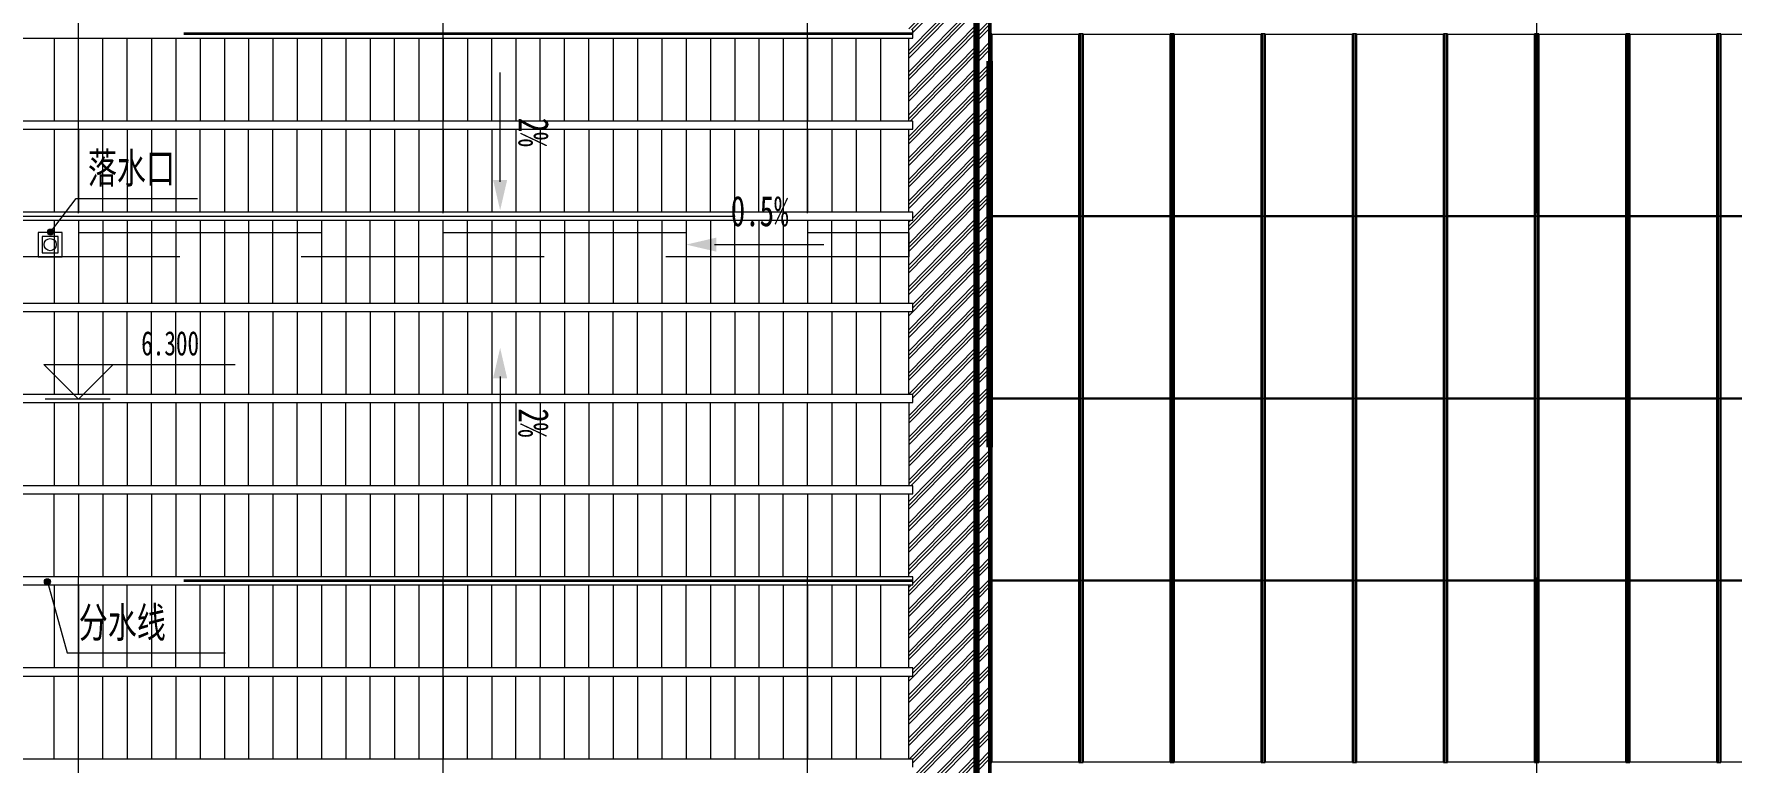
# Model space of a CAD drawing. Header units: millimetres. Extents: x 124696 to 347024, y 412631 to 564609.
# Drawn here: x 230122 to 251071, y 465366 to 474352 of the extents above; entities that cross this region are included whole.
import ezdxf

# ---------------------------------------------------------------- set-up
doc = ezdxf.new("R2010")
doc.units = ezdxf.units.MM
doc.header["$LTSCALE"] = 1500
doc.header["$MEASUREMENT"] = 0
for name, pattern in [('二层平面图$0$Aligning Line', [6.35, 3.175, -3.175]), ('二层平面图$0$IMPORT-216002', [3, 2, -1]), ('二层平面图$0$虚线_6_3 mm', [9, 6, -3]), ('二层平面图$0$轴网线_12_3_3_3 mm', [21, 12, -3, 3, -3]), ('二层平面图$0$隐藏线', [7.14375, 4.7625, -2.38125])]:
    doc.linetypes.add(name, pattern=pattern)
doc.layers.add('0-建筑底图', color=7, linetype='Continuous')
for name, color, linetype, lineweight in [('二层平面图$0$0-1', 7, 'Continuous', 5), ('二层平面图$0$A-LINE', 7, 'Continuous', 9), ('二层平面图$0$A-LINE-1', 7, '二层平面图$0$IMPORT-216002', 9), ('二层平面图$0$A-LINE-4', 7, '二层平面图$0$Aligning Line', 100), ('二层平面图$0$A-LINE-5', 7, '二层平面图$0$隐藏线', 9), ('二层平面图$0$A-LINE-6', 7, '二层平面图$0$虚线_6_3 mm', 35), ('二层平面图$0$A-NORM-MODEL-1', 9, 'Continuous', 9), ('二层平面图$0$A-ROOF', 241, 'Continuous', 9), ('二层平面图$0$A-ROOF-3', 50, 'Continuous', 50), ('二层平面图$0$A-ROOF-GRID-1', 9, 'Continuous', 9), ('二层平面图$0$A-WALL-CURT-PANEL-2', 7, 'Continuous', 9), ('二层平面图$0$A-WALL-CURT-STILE-2', 7, 'Continuous', 9), ('二层平面图$0$ANNO-DOTE-1', 10, '二层平面图$0$轴网线_12_3_3_3 mm', 15), ('二层平面图$0$ANNO-TEXT', 7, 'Continuous', 15), ('二层平面图$0$ANNO-TEXT-2', 210, 'Continuous', 15)]:
    doc.layers.add(name, color=color, linetype=linetype, lineweight=lineweight)
doc.styles.add('二层平面图$0$黑体', font='simhei.ttf', dxfattribs={"width": 0.7, "height": 375})
doc.styles.add('二层平面图$0$黑体_7', font='simhei.ttf', dxfattribs={"width": 0.7, "height": 300})
pattern_1 = [(45, (0, 0), (-132.58252, 132.58252), []), (45, (46.88, 0), (0, 265.16504), []), (45, (-46.88, 0), (0, 265.16504), [])]

# ---------------------------------------------------------------- blocks, each defined once
blk = doc.blocks.new('二层平面图$0$屋顶檐口1 - 屋顶檐口1-2761451-104-2F')
at = {"layer": '二层平面图$0$A-ROOF-GRID-1'}
h = blk.add_hatch(dxfattribs=at)
h.set_pattern_fill('FP_47', color=256, style=0, pattern_type=2)
h.set_pattern_definition(pattern_1)
h.paths.add_polyline_path([(81755, 3375), (96750, 3375), (96750, 32625), (67975, 32625), (67975, 32475), (96600, 32475), (96600, 3525), (63000, 3525), (63000, 3375), (80374, 3375)])
h = blk.add_hatch(dxfattribs=at)
h.set_pattern_fill('FP_47', color=256, style=0, pattern_type=2)
h.set_pattern_definition(pattern_1)
h.paths.add_polyline_path([(74852, 3525), (96600, 3525), (96600, 32475), (67975, 32475), (67975, 32445), (96570, 32445), (96570, 3555), (63000, 3555), (63000, 3525), (69329, 3525)])
h = blk.add_hatch(dxfattribs=at)
h.set_pattern_fill('FP_67', color=256, style=0, pattern_type=2)
h.set_pattern_definition([(45.483, (3148.21, 0), (-130.36585, 132.58287), []), (45.483, (3194.3, 0), (-0.00014, 265.16527), []), (45.483, (3102.12, 0), (-0.00014, 265.16527), [])])
h.paths.add_polyline_path([(96570, 3555), (96570, 32445), (95675, 31550), (95800, 31550), (95800, 31450), (95750, 31450), (95750, 30425), (95800, 30425), (95800, 30325), (95750, 30325), (95750, 29300), (95800, 29300), (95800, 29200), (95750, 29200), (95750, 28175), (95800, 28175), (95800, 28075), (95750, 28075), (95750, 27050), (95800, 27050), (95800, 26950), (95750, 26950), (95750, 25925), (95800, 25925), (95800, 25825), (95750, 25825), (95750, 24800), (95800, 24800), (95800, 24700), (95750, 24700), (95750, 23675), (95800, 23675), (95800, 23575), (95750, 23575), (95750, 22550), (95800, 22550), (95800, 22450), (95750, 22450), (95750, 21425), (95800, 21425), (95800, 21325), (95750, 21325), (95750, 20300), (95800, 20300), (95800, 20200), (95750, 20200), (95750, 19175), (95800, 19175), (95800, 19075), (95750, 19075), (95750, 18050), (95800, 18050), (95800, 17950), (95750, 17950), (95750, 16925), (95800, 16925), (95800, 16825), (95750, 16825), (95750, 15800), (95800, 15800), (95800, 15700), (95750, 15700), (95750, 14675), (95800, 14675), (95800, 14575), (95750, 14575), (95750, 13550), (95800, 13550), (95800, 13450), (95750, 13450), (95750, 12425), (95800, 12425), (95800, 12325), (95750, 12325), (95750, 11300), (95800, 11300), (95800, 11200), (95750, 11200), (95750, 10175), (95800, 10175), (95800, 10075), (95750, 10075), (95750, 9050), (95800, 9050), (95800, 8950), (95750, 8950), (95750, 7925), (95800, 7925), (95800, 7825), (95750, 7825), (95750, 6800), (95800, 6800), (95800, 6700), (95750, 6700), (95750, 5675), (95800, 5675), (95800, 5575), (95750, 5575), (95750, 4550), (95800, 4550), (95800, 4450), (95675, 4450), (95829, 4296)])
at = {"layer": '二层平面图$0$A-ROOF-3'}
for p, q in [((96600, 32475), (96600, 3525)), ((96750, 32625), (96750, 3375)), ((96570, 3555), (96570, 32445))]:
    blk.add_line(p, q, dxfattribs=at)
blk = doc.blocks.new('二层平面图$0$SHS-Roof-center_rvt-1-104-2F')
at = {"layer": '二层平面图$0$A-NORM-MODEL-1'}
for p, q in [((95800, 17950), (95800, 18050)), ((76500, 17950), (95800, 17950)), ((85200, 17950), (85200, 16925)), ((85500, 16925), (85500, 17950)), ((85800, 16925), (85800, 17950)), ((86100, 16925), (86100, 17950)), ((86400, 17950), (86400, 16925)), ((86700, 17950), (86700, 16925)), ((87000, 17950), (87000, 16925)), ((87300, 17950), (87300, 16925)), ((87600, 17950), (87600, 16925)), ((87900, 17950), (87900, 16925)), ((88200, 17950), (88200, 16925)), ((88500, 17950), (88500, 16925)), ((88800, 17950), (88800, 16925)), ((89100, 17950), (89100, 16925)), ((89400, 16925), (89400, 17950)), ((89700, 17950), (89700, 16925)), ((90000, 17950), (90000, 16925)), ((90300, 17950), (90300, 16925)), ((90600, 16925), (90600, 17950)), ((90900, 17950), (90900, 16925)), ((91200, 16925), (91200, 17950)), ((91500, 16925), (91500, 17950)), ((91800, 16925), (91800, 17950)), ((92100, 17950), (92100, 16925)), ((92400, 17950), (92400, 16925)), ((92700, 17950), (92700, 16925)), ((93000, 17950), (93000, 16925)), ((93300, 17950), (93300, 16925)), ((93600, 17950), (93600, 16925)), ((93900, 17950), (93900, 16925)), ((94200, 17950), (94200, 16925)), ((94500, 17950), (94500, 16925)), ((94800, 17950), (94800, 16925)), ((95100, 16925), (95100, 17950)), ((95400, 17950), (95400, 16925)), ((95750, 16925), (95750, 17950)), ((95800, 16925), (76500, 16925)), ((76500, 16825), (95800, 16825)), ((85200, 16825), (85200, 15800)), ((85500, 16825), (85500, 15800)), ((85800, 15800), (85800, 16825)), ((86100, 16825), (86100, 15800)), ((86400, 16825), (86400, 15800)), ((86700, 16825), (86700, 15800)), ((87000, 15800), (87000, 16825)), ((87300, 16825), (87300, 15800)), ((87600, 15800), (87600, 16825)), ((87900, 15800), (87900, 16825)), ((88200, 15800), (88200, 16825)), ((88500, 16825), (88500, 15800)), ((88800, 16825), (88800, 15800)), ((89100, 16825), (89100, 15800)), ((89400, 16825), (89400, 15800)), ((89700, 16825), (89700, 15800)), ((90000, 16825), (90000, 15800)), ((90300, 16825), (90300, 15800)), ((90600, 16825), (90600, 15800)), ((90900, 16825), (90900, 15800)), ((91200, 16825), (91200, 15800)), ((91500, 15800), (91500, 16825)), ((91800, 16825), (91800, 15800)), ((92100, 16825), (92100, 15800)), ((92400, 16825), (92400, 15800)), ((92700, 15800), (92700, 16825)), ((93000, 16825), (93000, 15800)), ((93300, 15800), (93300, 16825)), ((93600, 15800), (93600, 16825)), ((93900, 15800), (93900, 16825)), ((94200, 16825), (94200, 15800)), ((94500, 16825), (94500, 15800)), ((94800, 16825), (94800, 15800)), ((95100, 16825), (95100, 15800)), ((95400, 16825), (95400, 15800)), ((95750, 15800), (95750, 16825)), ((95800, 16825), (95800, 16925)), ((95800, 15800), (76500, 15800)), ((95800, 15700), (95800, 15800)), ((76500, 15700), (95800, 15700)), ((85200, 15700), (85200, 14675)), ((85500, 15700), (85500, 14675)), ((85800, 15700), (85800, 14675)), ((86100, 15700), (86100, 14675)), ((86400, 15700), (86400, 14675)), ((86700, 15700), (86700, 14675)), ((87000, 15700), (87000, 14675)), ((87300, 15700), (87300, 14675)), ((87600, 15700), (87600, 14675)), ((87900, 14675), (87900, 15700)), ((88200, 15700), (88200, 14675)), ((88500, 15700), (88500, 14675)), ((88800, 15700), (88800, 14675)), ((89100, 14675), (89100, 15700)), ((89400, 15700), (89400, 14675)), ((89700, 14675), (89700, 15700)), ((90000, 14675), (90000, 15700)), ((90300, 14675), (90300, 15700)), ((90600, 15700), (90600, 14675)), ((90900, 15700), (90900, 14675)), ((91200, 15700), (91200, 14675)), ((91500, 15700), (91500, 14675)), ((91800, 15700), (91800, 14675)), ((92100, 15700), (92100, 14675)), ((92400, 15700), (92400, 14675)), ((92700, 15700), (92700, 14675)), ((93000, 15700), (93000, 14675)), ((93300, 15700), (93300, 14675)), ((93600, 14675), (93600, 15700)), ((93900, 15700), (93900, 14675)), ((94200, 15700), (94200, 14675)), ((94500, 15700), (94500, 14675)), ((94800, 14675), (94800, 15700)), ((95100, 15700), (95100, 14675)), ((95400, 14675), (95400, 15700)), ((95750, 14675), (95750, 15700)), ((95800, 14675), (76500, 14675)), ((95800, 14575), (95800, 14675)), ((76500, 14575), (95800, 14575)), ((85200, 14575), (85200, 13550)), ((85500, 13550), (85500, 14575)), ((85800, 14575), (85800, 13550)), ((86100, 13550), (86100, 14575)), ((86400, 13550), (86400, 14575)), ((86700, 13550), (86700, 14575)), ((87000, 14575), (87000, 13550)), ((87300, 14575), (87300, 13550)), ((87600, 14575), (87600, 13550)), ((87900, 14575), (87900, 13550)), ((88200, 14575), (88200, 13550)), ((88500, 14575), (88500, 13550)), ((88800, 14575), (88800, 13550)), ((89100, 14575), (89100, 13550)), ((89400, 14575), (89400, 13550)), ((89700, 14575), (89700, 13550)), ((90000, 13550), (90000, 14575)), ((90300, 14575), (90300, 13550)), ((90600, 14575), (90600, 13550)), ((90900, 14575), (90900, 13550)), ((91200, 13550), (91200, 14575)), ((91500, 14575), (91500, 13550)), ((91800, 13550), (91800, 14575)), ((92100, 13550), (92100, 14575)), ((92400, 13550), (92400, 14575)), ((92700, 14575), (92700, 13550)), ((93000, 14575), (93000, 13550)), ((93300, 14575), (93300, 13550)), ((93600, 14575), (93600, 13550)), ((93900, 14575), (93900, 13550)), ((94200, 14575), (94200, 13550)), ((94500, 14575), (94500, 13550)), ((94800, 14575), (94800, 13550)), ((95100, 14575), (95100, 13550)), ((95400, 14575), (95400, 13550)), ((95750, 13550), (95750, 14575)), ((95800, 13550), (76500, 13550)), ((76500, 13450), (95800, 13450)), ((85200, 13450), (85200, 12425)), ((85500, 13450), (85500, 12425)), ((85800, 13450), (85800, 12425)), ((86100, 13450), (86100, 12425)), ((86400, 12425), (86400, 13450)), ((86700, 13450), (86700, 12425)), ((87000, 13450), (87000, 12425)), ((87300, 13450), (87300, 12425)), ((87600, 12425), (87600, 13450)), ((87900, 13450), (87900, 12425)), ((88200, 12425), (88200, 13450)), ((88500, 12425), (88500, 13450)), ((88800, 12425), (88800, 13450)), ((89100, 13450), (89100, 12425)), ((89400, 13450), (89400, 12425)), ((89700, 13450), (89700, 12425)), ((90000, 13450), (90000, 12425)), ((90300, 13450), (90300, 12425)), ((90600, 13450), (90600, 12425)), ((90900, 13450), (90900, 12425)), ((91200, 13450), (91200, 12425)), ((91500, 13450), (91500, 12425)), ((91800, 13450), (91800, 12425)), ((92100, 12425), (92100, 13450)), ((92400, 13450), (92400, 12425)), ((92700, 13450), (92700, 12425)), ((93000, 13450), (93000, 12425)), ((93300, 12425), (93300, 13450)), ((93600, 13450), (93600, 12425)), ((93900, 12425), (93900, 13450)), ((94200, 12425), (94200, 13450)), ((94500, 12425), (94500, 13450)), ((94800, 13450), (94800, 12425)), ((95100, 13450), (95100, 12425)), ((95400, 13450), (95400, 12425)), ((95750, 13450), (95750, 12425)), ((95800, 13450), (95800, 13550)), ((95800, 12425), (76500, 12425)), ((95800, 12325), (95800, 12425)), ((76500, 12325), (95800, 12325)), ((85200, 11300), (85200, 12325)), ((85500, 12325), (85500, 11300)), ((85800, 12325), (85800, 11300)), ((86100, 12325), (86100, 11300)), ((86400, 12325), (86400, 11300)), ((86700, 12325), (86700, 11300)), ((87000, 12325), (87000, 11300)), ((87300, 12325), (87300, 11300)), ((87600, 12325), (87600, 11300)), ((87900, 12325), (87900, 11300)), ((88200, 12325), (88200, 11300)), ((88500, 11300), (88500, 12325)), ((88800, 12325), (88800, 11300)), ((89100, 12325), (89100, 11300)), ((89400, 12325), (89400, 11300)), ((89700, 11300), (89700, 12325)), ((90000, 12325), (90000, 11300)), ((90300, 11300), (90300, 12325)), ((90600, 11300), (90600, 12325)), ((90900, 11300), (90900, 12325)), ((91200, 12325), (91200, 11300)), ((91500, 12325), (91500, 11300)), ((91800, 12325), (91800, 11300)), ((92100, 12325), (92100, 11300)), ((92400, 12325), (92400, 11300)), ((92700, 12325), (92700, 11300)), ((93000, 12325), (93000, 11300)), ((93300, 12325), (93300, 11300)), ((93600, 12325), (93600, 11300)), ((93900, 12325), (93900, 11300)), ((94200, 11300), (94200, 12325)), ((94500, 12325), (94500, 11300)), ((94800, 12325), (94800, 11300)), ((95100, 12325), (95100, 11300)), ((95400, 11300), (95400, 12325)), ((95750, 11300), (95750, 12325)), ((95800, 11300), (74006, 11300)), ((74006, 11200), (95800, 11200)), ((85200, 11200), (85200, 10175)), ((85500, 11200), (85500, 10175)), ((85800, 11200), (85800, 10175)), ((86100, 10175), (86100, 11200)), ((86400, 11200), (86400, 10175)), ((86700, 10175), (86700, 11200)), ((87000, 10175), (87000, 11200)), ((87300, 10175), (87300, 11200)), ((87600, 11200), (87600, 10175)), ((87900, 11200), (87900, 10175)), ((88200, 11200), (88200, 10175)), ((88500, 11200), (88500, 10175)), ((88800, 11200), (88800, 10175)), ((89100, 11200), (89100, 10175)), ((89400, 11200), (89400, 10175)), ((89700, 11200), (89700, 10175)), ((90000, 11200), (90000, 10175)), ((90300, 11200), (90300, 10175)), ((90600, 10175), (90600, 11200)), ((90900, 11200), (90900, 10175)), ((91200, 11200), (91200, 10175)), ((91500, 11200), (91500, 10175)), ((91800, 10175), (91800, 11200)), ((92100, 11200), (92100, 10175)), ((92400, 10175), (92400, 11200)), ((92700, 10175), (92700, 11200)), ((93000, 10175), (93000, 11200)), ((93300, 11200), (93300, 10175)), ((93600, 11200), (93600, 10175)), ((93900, 11200), (93900, 10175)), ((94200, 11200), (94200, 10175)), ((94500, 11200), (94500, 10175)), ((94800, 11200), (94800, 10175)), ((95100, 11200), (95100, 10175)), ((95400, 11200), (95400, 10175)), ((95750, 10175), (95750, 11200)), ((95800, 11200), (95800, 11300)), ((95800, 10175), (63000, 10175)), ((63000, 10075), (95800, 10075)), ((85200, 9050), (85200, 10075)), ((85500, 9050), (85500, 10075)), ((85800, 9050), (85800, 10075)), ((86100, 10075), (86100, 9050)), ((86400, 10075), (86400, 9050)), ((86700, 10075), (86700, 9050)), ((87000, 10075), (87000, 9050)), ((87300, 10075), (87300, 9050)), ((87600, 10075), (87600, 9050)), ((87900, 10075), (87900, 9050)), ((88200, 10075), (88200, 9050)), ((88500, 10075), (88500, 9050)), ((88800, 10075), (88800, 9050)), ((89100, 9050), (89100, 10075)), ((89400, 10075), (89400, 9050)), ((89700, 10075), (89700, 9050)), ((90000, 10075), (90000, 9050)), ((90300, 9050), (90300, 10075)), ((90600, 10075), (90600, 9050)), ((90900, 9050), (90900, 10075)), ((91200, 9050), (91200, 10075)), ((91500, 9050), (91500, 10075)), ((91800, 10075), (91800, 9050)), ((92100, 10075), (92100, 9050)), ((92400, 10075), (92400, 9050)), ((92700, 10075), (92700, 9050)), ((93000, 10075), (93000, 9050)), ((93300, 10075), (93300, 9050)), ((93600, 10075), (93600, 9050)), ((93900, 10075), (93900, 9050)), ((94200, 10075), (94200, 9050)), ((94500, 10075), (94500, 9050)), ((94800, 9050), (94800, 10075)), ((95100, 10075), (95100, 9050)), ((95400, 10075), (95400, 9050)), ((95750, 9050), (95750, 10075)), ((95800, 10075), (95800, 10175)), ((95800, 9050), (63000, 9050)), ((95800, 8950), (95800, 9050))]:
    blk.add_line(p, q, dxfattribs=at)
at = {"layer": '二层平面图$0$A-ROOF'}
blk.add_blockref('二层平面图$0$屋顶檐口1 - 屋顶檐口1-2761451-104-2F', (0, 0), dxfattribs=at)
blk = doc.blocks.new('二层平面图$0$系统嵌板 - 玻璃-V403-104-2F')
at = {"layer": '二层平面图$0$A-WALL-CURT-PANEL-2'}
for p, q in [((106850, 11246), (105775, 11246)), ((105775, 11246), (105775, 10132)), ((105775, 10132), (105775, 9018)), ((105775, 9018), (106850, 9018))]:
    blk.add_line(p, q, dxfattribs=at)
blk = doc.blocks.new('二层平面图$0$系统嵌板 - 玻璃-V404-104-2F')
at = {"layer": '二层平面图$0$A-WALL-CURT-PANEL-2'}
for p, q in [((106850, 13493), (105775, 13493)), ((105775, 13493), (105775, 12377)), ((105775, 12377), (105775, 11262)), ((105775, 11262), (106850, 11262))]:
    blk.add_line(p, q, dxfattribs=at)
blk = doc.blocks.new('二层平面图$0$系统嵌板 - 玻璃-V405-104-2F')
at = {"layer": '二层平面图$0$A-WALL-CURT-PANEL-2'}
for p, q in [((106850, 15742), (105775, 15742)), ((105775, 15742), (105775, 14625)), ((105775, 14625), (105775, 13508)), ((105775, 13508), (106850, 13508))]:
    blk.add_line(p, q, dxfattribs=at)
blk = doc.blocks.new('二层平面图$0$系统嵌板 - 玻璃-V406-104-2F')
at = {"layer": '二层平面图$0$A-WALL-CURT-PANEL-2'}
for p, q in [((106850, 17992), (105775, 17992)), ((105775, 17992), (105775, 16875)), ((105775, 16875), (105775, 15758)), ((105775, 15758), (106850, 15758))]:
    blk.add_line(p, q, dxfattribs=at)
blk = doc.blocks.new('二层平面图$0$系统嵌板 - 玻璃-V416-104-2F')
at = {"layer": '二层平面图$0$A-WALL-CURT-PANEL-2'}
for p, q in [((105725, 11246), (104650, 11246)), ((104650, 11246), (104650, 10132)), ((105725, 10132), (105725, 11246)), ((104650, 10132), (104650, 9018)), ((105725, 9018), (105725, 10132)), ((104650, 9018), (105725, 9018))]:
    blk.add_line(p, q, dxfattribs=at)
blk = doc.blocks.new('二层平面图$0$系统嵌板 - 玻璃-V417-104-2F')
at = {"layer": '二层平面图$0$A-WALL-CURT-PANEL-2'}
for p, q in [((105725, 13493), (104650, 13493)), ((104650, 13493), (104650, 12377)), ((105725, 12377), (105725, 13493)), ((104650, 12377), (104650, 11262)), ((105725, 11262), (105725, 12377)), ((104650, 11262), (105725, 11262))]:
    blk.add_line(p, q, dxfattribs=at)
blk = doc.blocks.new('二层平面图$0$系统嵌板 - 玻璃-V418-104-2F')
at = {"layer": '二层平面图$0$A-WALL-CURT-PANEL-2'}
for p, q in [((105725, 15742), (104650, 15742)), ((104650, 15742), (104650, 14625)), ((105725, 14625), (105725, 15742)), ((104650, 14625), (104650, 13508)), ((105725, 13508), (105725, 14625)), ((104650, 13508), (105725, 13508))]:
    blk.add_line(p, q, dxfattribs=at)
blk = doc.blocks.new('二层平面图$0$系统嵌板 - 玻璃-V419-104-2F')
at = {"layer": '二层平面图$0$A-WALL-CURT-PANEL-2'}
for p, q in [((105725, 17992), (104650, 17992)), ((104650, 17992), (104650, 16875)), ((105725, 16875), (105725, 17992)), ((104650, 16875), (104650, 15758)), ((105725, 15758), (105725, 16875)), ((104650, 15758), (105725, 15758))]:
    blk.add_line(p, q, dxfattribs=at)
blk = doc.blocks.new('二层平面图$0$矩形竖梃 - 泳池固定屋面龙骨_中-V430-104-2F')
at = {"layer": '二层平面图$0$A-WALL-CURT-STILE-2'}
for p, q in [((105725, 10132), (105725, 9010)), ((105740, 10131), (105740, 9009)), ((105760, 10131), (105760, 9009)), ((105775, 10132), (105775, 9010)), ((105725, 9010), (105740, 9009)), ((105740, 9009), (105760, 9009)), ((105760, 9009), (105775, 9010))]:
    blk.add_line(p, q, dxfattribs=at)
blk = doc.blocks.new('二层平面图$0$矩形竖梃 - 泳池固定屋面龙骨_中-V431-104-2F')
at = {"layer": '二层平面图$0$A-WALL-CURT-STILE-2'}
for p, q in [((105740, 11253), (105725, 11254)), ((105725, 11254), (105725, 10132)), ((105760, 11253), (105740, 11253)), ((105740, 11253), (105740, 10131)), ((105775, 11254), (105760, 11253)), ((105760, 11253), (105760, 10131)), ((105775, 11254), (105775, 10132))]:
    blk.add_line(p, q, dxfattribs=at)
blk = doc.blocks.new('二层平面图$0$矩形竖梃 - 泳池固定屋面龙骨_中-V432-104-2F')
at = {"layer": '二层平面图$0$A-WALL-CURT-STILE-2'}
for p, q in [((105725, 12377), (105725, 11254)), ((105740, 12377), (105740, 11253)), ((105760, 12377), (105760, 11253)), ((105775, 12377), (105775, 11254)), ((105725, 11254), (105740, 11253)), ((105740, 11253), (105760, 11253)), ((105760, 11253), (105775, 11254))]:
    blk.add_line(p, q, dxfattribs=at)
blk = doc.blocks.new('二层平面图$0$矩形竖梃 - 泳池固定屋面龙骨_中-V433-104-2F')
at = {"layer": '二层平面图$0$A-WALL-CURT-STILE-2'}
for p, q in [((105740, 13500), (105725, 13501)), ((105725, 13501), (105725, 12377)), ((105760, 13500), (105740, 13500)), ((105740, 13500), (105740, 12377)), ((105775, 13501), (105760, 13500)), ((105760, 13500), (105760, 12377)), ((105775, 13501), (105775, 12377))]:
    blk.add_line(p, q, dxfattribs=at)
blk = doc.blocks.new('二层平面图$0$矩形竖梃 - 泳池固定屋面龙骨_中-V434-104-2F')
at = {"layer": '二层平面图$0$A-WALL-CURT-STILE-2'}
for p, q in [((105725, 14625), (105725, 13501)), ((105740, 14625), (105740, 13500)), ((105760, 14625), (105760, 13500)), ((105775, 14625), (105775, 13501)), ((105725, 13501), (105740, 13500)), ((105740, 13500), (105760, 13500)), ((105760, 13500), (105775, 13501))]:
    blk.add_line(p, q, dxfattribs=at)
blk = doc.blocks.new('二层平面图$0$矩形竖梃 - 泳池固定屋面龙骨_中-V435-104-2F')
at = {"layer": '二层平面图$0$A-WALL-CURT-STILE-2'}
for p, q in [((105740, 15750), (105725, 15750)), ((105725, 15750), (105725, 14625)), ((105760, 15750), (105740, 15750)), ((105740, 15750), (105740, 14625)), ((105775, 15750), (105760, 15750)), ((105760, 15750), (105760, 14625)), ((105775, 15750), (105775, 14625))]:
    blk.add_line(p, q, dxfattribs=at)
blk = doc.blocks.new('二层平面图$0$矩形竖梃 - 泳池固定屋面龙骨_中-V436-104-2F')
at = {"layer": '二层平面图$0$A-WALL-CURT-STILE-2'}
for p, q in [((105725, 16875), (105725, 15750)), ((105740, 16875), (105740, 15750)), ((105760, 16875), (105760, 15750)), ((105775, 16875), (105775, 15750)), ((105725, 15750), (105740, 15750)), ((105740, 15750), (105760, 15750)), ((105760, 15750), (105775, 15750))]:
    blk.add_line(p, q, dxfattribs=at)
blk = doc.blocks.new('二层平面图$0$矩形竖梃 - 泳池固定屋面龙骨_中-13232891-104-2F')
at = {"layer": '二层平面图$0$A-WALL-CURT-STILE-2'}
for p, q in [((105740, 18000), (105725, 18000)), ((105725, 18000), (105725, 16875)), ((105760, 18000), (105740, 18000)), ((105740, 18000), (105740, 16875)), ((105775, 18000), (105760, 18000)), ((105760, 18000), (105760, 16875)), ((105775, 18000), (105775, 16875))]:
    blk.add_line(p, q, dxfattribs=at)
blk = doc.blocks.new('二层平面图$0$矩形竖梃 - 泳池固定屋面龙骨_中-V450-104-2F')
at = {"layer": '二层平面图$0$A-WALL-CURT-STILE-2'}
for p, q in [((96760, 10131), (96760, 9009)), ((96775, 10132), (96775, 9010)), ((96750, 9009), (96760, 9009)), ((96760, 9009), (96775, 9010))]:
    blk.add_line(p, q, dxfattribs=at)
blk = doc.blocks.new('二层平面图$0$矩形竖梃 - 泳池固定屋面龙骨_中-V451-104-2F')
at = {"layer": '二层平面图$0$A-WALL-CURT-STILE-2'}
for p, q in [((96760, 11253), (96750, 11253)), ((96775, 11254), (96760, 11253)), ((96760, 11253), (96760, 10131)), ((96775, 11254), (96775, 10132))]:
    blk.add_line(p, q, dxfattribs=at)
blk = doc.blocks.new('二层平面图$0$矩形竖梃 - 泳池固定屋面龙骨_中-V452-104-2F')
at = {"layer": '二层平面图$0$A-WALL-CURT-STILE-2'}
for p, q in [((96760, 12377), (96760, 11253)), ((96775, 12377), (96775, 11254)), ((96750, 11253), (96760, 11253)), ((96760, 11253), (96775, 11254))]:
    blk.add_line(p, q, dxfattribs=at)
blk = doc.blocks.new('二层平面图$0$矩形竖梃 - 泳池固定屋面龙骨_中-V453-104-2F')
at = {"layer": '二层平面图$0$A-WALL-CURT-STILE-2'}
for p, q in [((96760, 13500), (96750, 13500)), ((96775, 13501), (96760, 13500)), ((96760, 13500), (96760, 12377)), ((96775, 13501), (96775, 12377))]:
    blk.add_line(p, q, dxfattribs=at)
blk = doc.blocks.new('二层平面图$0$矩形竖梃 - 泳池固定屋面龙骨_中-V454-104-2F')
at = {"layer": '二层平面图$0$A-WALL-CURT-STILE-2'}
for p, q in [((96760, 14625), (96760, 13500)), ((96775, 14625), (96775, 13501)), ((96750, 13500), (96760, 13500)), ((96760, 13500), (96775, 13501))]:
    blk.add_line(p, q, dxfattribs=at)
blk = doc.blocks.new('二层平面图$0$矩形竖梃 - 泳池固定屋面龙骨_中-V455-104-2F')
at = {"layer": '二层平面图$0$A-WALL-CURT-STILE-2'}
for p, q in [((96760, 15750), (96750, 15750)), ((96775, 15750), (96760, 15750)), ((96760, 15750), (96760, 14625)), ((96775, 15750), (96775, 14625))]:
    blk.add_line(p, q, dxfattribs=at)
blk = doc.blocks.new('二层平面图$0$矩形竖梃 - 泳池固定屋面龙骨_中-V456-104-2F')
at = {"layer": '二层平面图$0$A-WALL-CURT-STILE-2'}
for p, q in [((96760, 16875), (96760, 15750)), ((96775, 16875), (96775, 15750)), ((96750, 15750), (96760, 15750)), ((96760, 15750), (96775, 15750))]:
    blk.add_line(p, q, dxfattribs=at)
blk = doc.blocks.new('二层平面图$0$矩形竖梃 - 泳池固定屋面龙骨_中-V457-104-2F')
at = {"layer": '二层平面图$0$A-WALL-CURT-STILE-2'}
for p, q in [((96760, 18000), (96750, 18000)), ((96775, 18000), (96760, 18000)), ((96760, 18000), (96760, 16875)), ((96775, 18000), (96775, 16875))]:
    blk.add_line(p, q, dxfattribs=at)
blk = doc.blocks.new('二层平面图$0$00_引注_规范_ - 00_引注_规范_-5758521-104-2F')
at = {"layer": '二层平面图$0$ANNO-TEXT'}
for p, q in [((0, 0), (8, 0)), ((8, 0), (13, 0))]:
    blk.add_line(p, q, dxfattribs=at)
blk = doc.blocks.new('二层平面图$0$00_引注_规范_ - 00_引注_规范_-5761223-104-2F')
at = {"layer": '二层平面图$0$ANNO-TEXT'}
for p, q in [((0, 0), (5, 0)), ((5, 0), (10, 0))]:
    blk.add_line(p, q, dxfattribs=at)
blk = doc.blocks.new('二层平面图$0$符号排水箭头_虚线 - 排水箭头-5917014-104-2F')
at = {"layer": '二层平面图$0$ANNO-TEXT'}
blk.add_hatch(color=256, dxfattribs=at).paths.add_polyline_path([(2.5, 0.58), (2.5, -0.58), (0, 0)])
at = {"layer": '二层平面图$0$ANNO-TEXT-2'}
blk.add_line((2.34, 0), (11.34, 0), dxfattribs=at)
blk = doc.blocks.new('二层平面图$0$符号排水箭头_虚线 - 排水箭头-5936943-104-2F')
at = {"layer": '二层平面图$0$ANNO-TEXT'}
blk.add_hatch(color=256, dxfattribs=at).paths.add_polyline_path([(2.5, -0.58), (0, 0), (2.5, 0.58)])
at = {"layer": '二层平面图$0$ANNO-TEXT-2'}
blk.add_line((2.34, 0), (11.34, 0), dxfattribs=at)
blk = doc.blocks.new('二层平面图')
at = {"layer": '二层平面图$0$ANNO-TEXT'}
h = blk.add_hatch(color=8, dxfattribs=at)
edge = h.paths.add_edge_path()
edge.add_arc((85154.1, 15555), 37.5, 0, 360)
h = blk.add_hatch(color=8, dxfattribs=at)
edge = h.paths.add_edge_path()
edge.add_arc((85115.9, 11238.9), 37.5, 0, 360)
at = {"layer": '二层平面图$0$A-LINE', "color": 8}
for p, q in [((95750, 15550), (95750, 15250)), ((85050, 15500), (85050, 15300)), ((85250, 15500), (85050, 15500)), ((85050, 15300), (85250, 15300)), ((85250, 15300), (85250, 15500)), ((85072.7, 13918.5), (87432.7, 13918.5)), ((85072.7, 13918.5), (85500, 13491.2)), ((85500, 13491.2), (85927.3, 13918.5)), ((85890, 13491.2), (85090, 13491.2))]:
    blk.add_line(p, q, dxfattribs=at)
blk.add_circle((85150, 15400), 75, dxfattribs=at)
at = {"layer": '二层平面图$0$A-LINE-1', "color": 8}
for p, q in [((76500, 15550), (95750, 15550)), ((95750, 15250), (76500, 15250))]:
    blk.add_line(p, q, dxfattribs=at)
at = {"layer": '二层平面图$0$A-LINE-4', "color": 8}
blk.add_line((96750, 3375), (96750, 32625), dxfattribs=at)
at = {"layer": '二层平面图$0$A-LINE-5', "color": 8}
for p, q in [((85000, 15550), (85000, 15250)), ((85300, 15550), (85000, 15550)), ((85300, 15250), (85300, 15550)), ((85000, 15250), (85300, 15250))]:
    blk.add_line(p, q, dxfattribs=at)
at = {"layer": '二层平面图$0$A-LINE-6', "color": 8}
for p, q in [((95800, 18000), (76500, 18000)), ((95800, 11250), (76500, 11250))]:
    blk.add_line(p, q, dxfattribs=at)
at = {"layer": '二层平面图$0$ANNO-DOTE-1', "color": 8}
for p, q in [((85500, -6710.3), (85500, 106757.2)), ((90000, -6710.3), (90000, 106757.2)), ((94500, -6710.3), (94500, 106757.2)), ((103500, -6710.3), (103500, 86692)), ((-18896.2, 15750), (161528.2, 15750))]:
    blk.add_line(p, q, dxfattribs=at)
at = {"layer": '二层平面图$0$ANNO-TEXT', "color": 8}
for p, q in [((85154.1, 15555), (85470.7, 15970.2)), ((85115.9, 11238.9), (85358.3, 10362.5))]:
    blk.add_line(p, q, dxfattribs=at)
for centre in [(85154.1, 15555), (85115.9, 11238.9)]:
    blk.add_circle(centre, 37.5, dxfattribs=at)
at = {"layer": '二层平面图$0$0-1', "color": 8}
blk.add_blockref('二层平面图$0$SHS-Roof-center_rvt-1-104-2F', (0, 0), dxfattribs=at)
at = {"layer": '二层平面图$0$A-WALL-CURT-PANEL-2', "color": 8}
for name, p in [('二层平面图$0$系统嵌板 - 玻璃-V419-104-2F', (-7875, 0)), ('二层平面图$0$系统嵌板 - 玻璃-V419-104-2F', (-6750, 0)), ('二层平面图$0$系统嵌板 - 玻璃-V419-104-2F', (-5625, 0)), ('二层平面图$0$系统嵌板 - 玻璃-V419-104-2F', (-4500, 0)), ('二层平面图$0$系统嵌板 - 玻璃-V419-104-2F', (-3375, 0)), ('二层平面图$0$系统嵌板 - 玻璃-V419-104-2F', (-2250, 0)), ('二层平面图$0$系统嵌板 - 玻璃-V419-104-2F', (-1125, 0)), ('二层平面图$0$系统嵌板 - 玻璃-V419-104-2F', (0, 0)), ('二层平面图$0$系统嵌板 - 玻璃-V406-104-2F', (0, 0)), ('二层平面图$0$系统嵌板 - 玻璃-V418-104-2F', (-7875, 0)), ('二层平面图$0$系统嵌板 - 玻璃-V418-104-2F', (-6750, 0)), ('二层平面图$0$系统嵌板 - 玻璃-V418-104-2F', (-5625, 0)), ('二层平面图$0$系统嵌板 - 玻璃-V418-104-2F', (-4500, 0)), ('二层平面图$0$系统嵌板 - 玻璃-V418-104-2F', (-3375, 0)), ('二层平面图$0$系统嵌板 - 玻璃-V418-104-2F', (-2250, 0)), ('二层平面图$0$系统嵌板 - 玻璃-V418-104-2F', (-1125, 0)), ('二层平面图$0$系统嵌板 - 玻璃-V418-104-2F', (0, 0)), ('二层平面图$0$系统嵌板 - 玻璃-V405-104-2F', (0, 0)), ('二层平面图$0$系统嵌板 - 玻璃-V417-104-2F', (-7875, 0)), ('二层平面图$0$系统嵌板 - 玻璃-V417-104-2F', (-6750, 0)), ('二层平面图$0$系统嵌板 - 玻璃-V417-104-2F', (-5625, 0)), ('二层平面图$0$系统嵌板 - 玻璃-V417-104-2F', (-4500, 0)), ('二层平面图$0$系统嵌板 - 玻璃-V417-104-2F', (-3375, 0)), ('二层平面图$0$系统嵌板 - 玻璃-V417-104-2F', (-2250, 0)), ('二层平面图$0$系统嵌板 - 玻璃-V417-104-2F', (-1125, 0)), ('二层平面图$0$系统嵌板 - 玻璃-V417-104-2F', (0, 0)), ('二层平面图$0$系统嵌板 - 玻璃-V404-104-2F', (0, 0)), ('二层平面图$0$系统嵌板 - 玻璃-V416-104-2F', (-7875, 0)), ('二层平面图$0$系统嵌板 - 玻璃-V416-104-2F', (-6750, 0)), ('二层平面图$0$系统嵌板 - 玻璃-V416-104-2F', (-5625, 0)), ('二层平面图$0$系统嵌板 - 玻璃-V416-104-2F', (-4500, 0)), ('二层平面图$0$系统嵌板 - 玻璃-V416-104-2F', (-3375, 0)), ('二层平面图$0$系统嵌板 - 玻璃-V416-104-2F', (-2250, 0)), ('二层平面图$0$系统嵌板 - 玻璃-V416-104-2F', (-1125, 0)), ('二层平面图$0$系统嵌板 - 玻璃-V416-104-2F', (0, 0)), ('二层平面图$0$系统嵌板 - 玻璃-V403-104-2F', (0, 0))]:
    blk.add_blockref(name, p, dxfattribs=at)
at = {"layer": '二层平面图$0$A-WALL-CURT-STILE-2', "color": 8}
for name, p in [('二层平面图$0$矩形竖梃 - 泳池固定屋面龙骨_中-V457-104-2F', (0, 0)), ('二层平面图$0$矩形竖梃 - 泳池固定屋面龙骨_中-13232891-104-2F', (-7875, 0)), ('二层平面图$0$矩形竖梃 - 泳池固定屋面龙骨_中-13232891-104-2F', (-6750, 0)), ('二层平面图$0$矩形竖梃 - 泳池固定屋面龙骨_中-13232891-104-2F', (-5625, 0)), ('二层平面图$0$矩形竖梃 - 泳池固定屋面龙骨_中-13232891-104-2F', (-4500, 0)), ('二层平面图$0$矩形竖梃 - 泳池固定屋面龙骨_中-13232891-104-2F', (-3375, 0)), ('二层平面图$0$矩形竖梃 - 泳池固定屋面龙骨_中-13232891-104-2F', (-2250, 0)), ('二层平面图$0$矩形竖梃 - 泳池固定屋面龙骨_中-13232891-104-2F', (-1125, 0)), ('二层平面图$0$矩形竖梃 - 泳池固定屋面龙骨_中-13232891-104-2F', (0, 0)), ('二层平面图$0$矩形竖梃 - 泳池固定屋面龙骨_中-V456-104-2F', (0, 0)), ('二层平面图$0$矩形竖梃 - 泳池固定屋面龙骨_中-V436-104-2F', (-7875, 0)), ('二层平面图$0$矩形竖梃 - 泳池固定屋面龙骨_中-V436-104-2F', (-6750, 0)), ('二层平面图$0$矩形竖梃 - 泳池固定屋面龙骨_中-V436-104-2F', (-5625, 0)), ('二层平面图$0$矩形竖梃 - 泳池固定屋面龙骨_中-V436-104-2F', (-4500, 0)), ('二层平面图$0$矩形竖梃 - 泳池固定屋面龙骨_中-V436-104-2F', (-3375, 0)), ('二层平面图$0$矩形竖梃 - 泳池固定屋面龙骨_中-V436-104-2F', (-2250, 0)), ('二层平面图$0$矩形竖梃 - 泳池固定屋面龙骨_中-V436-104-2F', (-1125, 0)), ('二层平面图$0$矩形竖梃 - 泳池固定屋面龙骨_中-V436-104-2F', (0, 0)), ('二层平面图$0$矩形竖梃 - 泳池固定屋面龙骨_中-V455-104-2F', (0, 0)), ('二层平面图$0$矩形竖梃 - 泳池固定屋面龙骨_中-V435-104-2F', (-7875, 0)), ('二层平面图$0$矩形竖梃 - 泳池固定屋面龙骨_中-V435-104-2F', (-6750, 0)), ('二层平面图$0$矩形竖梃 - 泳池固定屋面龙骨_中-V435-104-2F', (-5625, 0)), ('二层平面图$0$矩形竖梃 - 泳池固定屋面龙骨_中-V435-104-2F', (-4500, 0)), ('二层平面图$0$矩形竖梃 - 泳池固定屋面龙骨_中-V435-104-2F', (-3375, 0)), ('二层平面图$0$矩形竖梃 - 泳池固定屋面龙骨_中-V435-104-2F', (-2250, 0)), ('二层平面图$0$矩形竖梃 - 泳池固定屋面龙骨_中-V435-104-2F', (-1125, 0)), ('二层平面图$0$矩形竖梃 - 泳池固定屋面龙骨_中-V435-104-2F', (0, 0)), ('二层平面图$0$矩形竖梃 - 泳池固定屋面龙骨_中-V454-104-2F', (0, 0)), ('二层平面图$0$矩形竖梃 - 泳池固定屋面龙骨_中-V434-104-2F', (-7875, 0)), ('二层平面图$0$矩形竖梃 - 泳池固定屋面龙骨_中-V434-104-2F', (-6750, 0)), ('二层平面图$0$矩形竖梃 - 泳池固定屋面龙骨_中-V434-104-2F', (-5625, 0)), ('二层平面图$0$矩形竖梃 - 泳池固定屋面龙骨_中-V434-104-2F', (-4500, 0)), ('二层平面图$0$矩形竖梃 - 泳池固定屋面龙骨_中-V434-104-2F', (-3375, 0)), ('二层平面图$0$矩形竖梃 - 泳池固定屋面龙骨_中-V434-104-2F', (-2250, 0)), ('二层平面图$0$矩形竖梃 - 泳池固定屋面龙骨_中-V434-104-2F', (-1125, 0)), ('二层平面图$0$矩形竖梃 - 泳池固定屋面龙骨_中-V434-104-2F', (0, 0)), ('二层平面图$0$矩形竖梃 - 泳池固定屋面龙骨_中-V453-104-2F', (0, 0)), ('二层平面图$0$矩形竖梃 - 泳池固定屋面龙骨_中-V433-104-2F', (-7875, 0)), ('二层平面图$0$矩形竖梃 - 泳池固定屋面龙骨_中-V433-104-2F', (-6750, 0)), ('二层平面图$0$矩形竖梃 - 泳池固定屋面龙骨_中-V433-104-2F', (-5625, 0)), ('二层平面图$0$矩形竖梃 - 泳池固定屋面龙骨_中-V433-104-2F', (-4500, 0)), ('二层平面图$0$矩形竖梃 - 泳池固定屋面龙骨_中-V433-104-2F', (-3375, 0)), ('二层平面图$0$矩形竖梃 - 泳池固定屋面龙骨_中-V433-104-2F', (-2250, 0)), ('二层平面图$0$矩形竖梃 - 泳池固定屋面龙骨_中-V433-104-2F', (-1125, 0)), ('二层平面图$0$矩形竖梃 - 泳池固定屋面龙骨_中-V433-104-2F', (0, 0)), ('二层平面图$0$矩形竖梃 - 泳池固定屋面龙骨_中-V452-104-2F', (0, 0)), ('二层平面图$0$矩形竖梃 - 泳池固定屋面龙骨_中-V432-104-2F', (-7875, 0)), ('二层平面图$0$矩形竖梃 - 泳池固定屋面龙骨_中-V432-104-2F', (-6750, 0)), ('二层平面图$0$矩形竖梃 - 泳池固定屋面龙骨_中-V432-104-2F', (-5625, 0)), ('二层平面图$0$矩形竖梃 - 泳池固定屋面龙骨_中-V432-104-2F', (-4500, 0)), ('二层平面图$0$矩形竖梃 - 泳池固定屋面龙骨_中-V432-104-2F', (-3375, 0)), ('二层平面图$0$矩形竖梃 - 泳池固定屋面龙骨_中-V432-104-2F', (-2250, 0)), ('二层平面图$0$矩形竖梃 - 泳池固定屋面龙骨_中-V432-104-2F', (-1125, 0)), ('二层平面图$0$矩形竖梃 - 泳池固定屋面龙骨_中-V432-104-2F', (0, 0)), ('二层平面图$0$矩形竖梃 - 泳池固定屋面龙骨_中-V451-104-2F', (0, 0)), ('二层平面图$0$矩形竖梃 - 泳池固定屋面龙骨_中-V431-104-2F', (-7875, 0)), ('二层平面图$0$矩形竖梃 - 泳池固定屋面龙骨_中-V431-104-2F', (-6750, 0)), ('二层平面图$0$矩形竖梃 - 泳池固定屋面龙骨_中-V431-104-2F', (-5625, 0)), ('二层平面图$0$矩形竖梃 - 泳池固定屋面龙骨_中-V431-104-2F', (-4500, 0)), ('二层平面图$0$矩形竖梃 - 泳池固定屋面龙骨_中-V431-104-2F', (-3375, 0)), ('二层平面图$0$矩形竖梃 - 泳池固定屋面龙骨_中-V431-104-2F', (-2250, 0)), ('二层平面图$0$矩形竖梃 - 泳池固定屋面龙骨_中-V431-104-2F', (-1125, 0)), ('二层平面图$0$矩形竖梃 - 泳池固定屋面龙骨_中-V431-104-2F', (0, 0)), ('二层平面图$0$矩形竖梃 - 泳池固定屋面龙骨_中-V450-104-2F', (0, 0)), ('二层平面图$0$矩形竖梃 - 泳池固定屋面龙骨_中-V430-104-2F', (-7875, 0)), ('二层平面图$0$矩形竖梃 - 泳池固定屋面龙骨_中-V430-104-2F', (-6750, 0)), ('二层平面图$0$矩形竖梃 - 泳池固定屋面龙骨_中-V430-104-2F', (-5625, 0)), ('二层平面图$0$矩形竖梃 - 泳池固定屋面龙骨_中-V430-104-2F', (-4500, 0)), ('二层平面图$0$矩形竖梃 - 泳池固定屋面龙骨_中-V430-104-2F', (-3375, 0)), ('二层平面图$0$矩形竖梃 - 泳池固定屋面龙骨_中-V430-104-2F', (-2250, 0)), ('二层平面图$0$矩形竖梃 - 泳池固定屋面龙骨_中-V430-104-2F', (-1125, 0)), ('二层平面图$0$矩形竖梃 - 泳池固定屋面龙骨_中-V430-104-2F', (0, 0))]:
    blk.add_blockref(name, p, dxfattribs=at)
at = {"layer": '二层平面图$0$ANNO-TEXT', "color": 8, "xscale": 150, "yscale": 150, "zscale": 150}
for name, p, rotation in [('二层平面图$0$符号排水箭头_虚线 - 排水箭头-5936943-104-2F', (90704.6, 15824.1), 90.00000000000006), ('二层平面图$0$符号排水箭头_虚线 - 排水箭头-5917014-104-2F', (90704.6, 14125), 269.9999999999993)]:
    blk.add_blockref(name, p, dxfattribs=dict(at, rotation=rotation))
for name, p in [('二层平面图$0$00_引注_规范_ - 00_引注_规范_-5761223-104-2F', (85470.7, 15970.2)), ('二层平面图$0$符号排水箭头_虚线 - 排水箭头-5917014-104-2F', (93000, 15400)), ('二层平面图$0$00_引注_规范_ - 00_引注_规范_-5758521-104-2F', (85358.3, 10362.5))]:
    blk.add_blockref(name, p, dxfattribs=at)
at = {"layer": '二层平面图$0$ANNO-TEXT', "color": 8, "char_height": 375, "width": 471.392, "attachment_point": 1, "rotation": 270, "style": '二层平面图$0$黑体'}
for insert in [(91306.9, 16965.4), (91306.9, 13379.6)]:
    blk.add_mtext('2%', dxfattribs=dict(at, insert=insert))
at = {"layer": '二层平面图$0$ANNO-TEXT', "color": 8, "attachment_point": 1}
for s, insert, char_height, width, style in [('落水口', (85615.7, 16531.9), 375, 1414.177, '二层平面图$0$黑体'), ('0.5%', (93550.6, 16002.2), 375, 942.784, '二层平面图$0$黑体'), ('6.300', (86273.8, 14332.8), 300, 968.038, '二层平面图$0$黑体_7'), ('分水线', (85503.3, 10924.3), 375, 1414.177, '二层平面图$0$黑体')]:
    blk.add_mtext(s, dxfattribs=dict(at, insert=insert, char_height=char_height, width=width, style=style))

msp = doc.modelspace()

# ---------------------------------------------------------------- block references
at = {"layer": '0-建筑底图'}
msp.add_blockref('二层平面图', (145172, 456352), dxfattribs=at)

doc.saveas('drawing.dxf')
